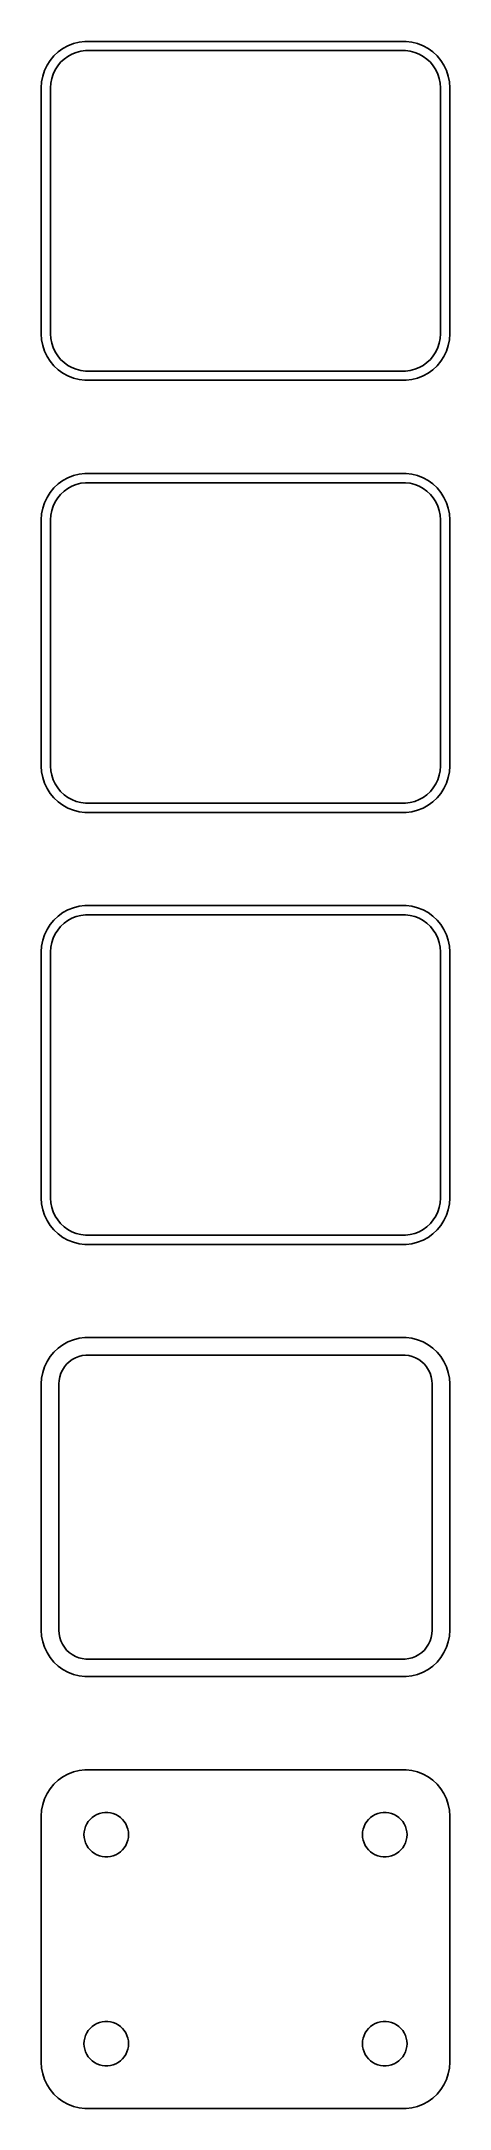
# Model space of a CAD drawing. Header units: metres. Extents: x -22 to 22, y 214 to 437.
import ezdxf

# ---------------------------------------------------------------- set-up
doc = ezdxf.new("R2010")
doc.units = ezdxf.units.M

msp = doc.modelspace()

# ---------------------------------------------------------------- linework, layer by layer
for p, q in [((-19.1289, 436.274), (-19.6791, 435.972)), ((-18.5451, 436.505), (-19.1289, 436.274)), ((-17.9369, 436.661), (-18.5451, 436.505)), ((-17.3139, 436.74), (-17.9369, 436.661)), ((17.3139, 436.74), (-17.3139, 436.74)), ((17.9369, 436.661), (17.3139, 436.74)), ((18.5451, 436.505), (17.9369, 436.661)), ((19.1289, 436.274), (18.5451, 436.505)), ((19.6791, 435.972), (19.1289, 436.274)), ((-21.3815, 434.159), (-21.6489, 433.591)), ((-21.0451, 434.689), (-21.3815, 434.159)), ((-20.6448, 435.173), (-21.0451, 434.689)), ((-20.1871, 435.603), (-20.6448, 435.173)), ((-20.5052, 433.677), (-20.2361, 434.101)), ((-20.2361, 434.101), (-19.9159, 434.488)), ((-19.6791, 435.972), (-20.1871, 435.603)), ((-19.9159, 434.488), (-19.5497, 434.832)), ((-19.5497, 434.832), (-19.1433, 435.127)), ((-19.1433, 435.127), (-18.7031, 435.369)), ((-18.7031, 435.369), (-18.2361, 435.554)), ((-18.2361, 435.554), (-17.7495, 435.679)), ((-17.7495, 435.679), (-17.2512, 435.742)), ((-17.2512, 435.742), (17.2512, 435.742)), ((17.2512, 435.742), (17.7495, 435.679)), ((17.7495, 435.679), (18.2361, 435.554)), ((18.2361, 435.554), (18.7031, 435.369)), ((18.7031, 435.369), (19.1433, 435.127)), ((19.1433, 435.127), (19.5497, 434.832)), ((19.5497, 434.832), (19.9159, 434.488)), ((20.1871, 435.603), (19.6791, 435.972)), ((19.9159, 434.488), (20.2361, 434.101)), ((20.6448, 435.173), (20.1871, 435.603)), ((20.2361, 434.101), (20.5052, 433.677)), ((21.0451, 434.689), (20.6448, 435.173)), ((21.3815, 434.159), (21.0451, 434.689)), ((21.6489, 433.591), (21.3815, 434.159)), ((-21.9606, 432.377), (-22, 431.75)), ((-22, 431.75), (-22, 405.25)), ((-21.8429, 432.993), (-21.9606, 432.377)), ((-21.6489, 433.591), (-21.8429, 432.993)), ((-21, 431.75), (-20.9684, 432.251)), ((-21, 405.25), (-21, 431.75)), ((-20.9684, 432.251), (-20.8743, 432.745)), ((-20.8743, 432.745), (-20.7191, 433.222)), ((-20.7191, 433.222), (-20.5052, 433.677)), ((20.5052, 433.677), (20.7191, 433.222)), ((20.7191, 433.222), (20.8743, 432.745)), ((20.8743, 432.745), (20.9684, 432.251)), ((20.9684, 432.251), (21, 431.75)), ((21, 431.75), (21, 405.25)), ((21.8429, 432.993), (21.6489, 433.591)), ((21.9606, 432.377), (21.8429, 432.993)), ((22, 431.75), (21.9606, 432.377)), ((22, 405.25), (22, 431.75)), ((-22, 405.25), (-21.9606, 404.623)), ((-20.9684, 404.749), (-21, 405.25)), ((21, 405.25), (20.9684, 404.749)), ((21.9606, 404.623), (22, 405.25)), ((-21.9606, 404.623), (-21.8429, 404.007)), ((-21.8429, 404.007), (-21.6489, 403.409)), ((-21.6489, 403.409), (-21.3815, 402.841)), ((-21.3815, 402.841), (-21.0451, 402.311)), ((-20.8743, 404.255), (-20.9684, 404.749)), ((-20.7191, 403.778), (-20.8743, 404.255)), ((-20.5052, 403.323), (-20.7191, 403.778)), ((-20.2361, 402.899), (-20.5052, 403.323)), ((-19.9159, 402.512), (-20.2361, 402.899)), ((20.2361, 402.899), (19.9159, 402.512)), ((20.5052, 403.323), (20.2361, 402.899)), ((20.7191, 403.778), (20.5052, 403.323)), ((20.8743, 404.255), (20.7191, 403.778)), ((20.9684, 404.749), (20.8743, 404.255)), ((21.0451, 402.311), (21.3815, 402.841)), ((21.3815, 402.841), (21.6489, 403.409)), ((21.6489, 403.409), (21.8429, 404.007)), ((21.8429, 404.007), (21.9606, 404.623)), ((-21.0451, 402.311), (-20.6448, 401.827)), ((-20.6448, 401.827), (-20.1871, 401.397)), ((-20.1871, 401.397), (-19.6791, 401.028)), ((-19.5497, 402.168), (-19.9159, 402.512)), ((-19.6791, 401.028), (-19.1289, 400.726)), ((-19.1433, 401.873), (-19.5497, 402.168)), ((-18.7031, 401.631), (-19.1433, 401.873)), ((-19.1289, 400.726), (-18.5451, 400.495)), ((-18.2361, 401.446), (-18.7031, 401.631)), ((-18.5451, 400.495), (-17.9369, 400.339)), ((-17.7495, 401.321), (-18.2361, 401.446)), ((-17.2512, 401.258), (-17.7495, 401.321)), ((17.2512, 401.258), (-17.2512, 401.258)), ((17.7495, 401.321), (17.2512, 401.258)), ((18.2361, 401.446), (17.7495, 401.321)), ((17.9369, 400.339), (18.5451, 400.495)), ((18.7031, 401.631), (18.2361, 401.446)), ((18.5451, 400.495), (19.1289, 400.726)), ((19.1433, 401.873), (18.7031, 401.631)), ((19.1289, 400.726), (19.6791, 401.028)), ((19.5497, 402.168), (19.1433, 401.873)), ((19.9159, 402.512), (19.5497, 402.168)), ((19.6791, 401.028), (20.1871, 401.397)), ((20.1871, 401.397), (20.6448, 401.827)), ((20.6448, 401.827), (21.0451, 402.311)), ((-17.9369, 400.339), (-17.3139, 400.26)), ((-17.3139, 400.26), (17.3139, 400.26)), ((17.3139, 400.26), (17.9369, 400.339)), ((-19.6791, 389.472), (-20.1871, 389.103)), ((-19.1289, 389.774), (-19.6791, 389.472)), ((-18.5451, 390.005), (-19.1289, 389.774)), ((-17.9369, 390.161), (-18.5451, 390.005)), ((-17.3139, 390.24), (-17.9369, 390.161)), ((17.3139, 390.24), (-17.3139, 390.24)), ((17.9369, 390.161), (17.3139, 390.24)), ((18.5451, 390.005), (17.9369, 390.161)), ((19.1289, 389.774), (18.5451, 390.005)), ((19.6791, 389.472), (19.1289, 389.774)), ((20.1871, 389.103), (19.6791, 389.472)), ((-21.3815, 387.659), (-21.6489, 387.091)), ((-21.0451, 388.189), (-21.3815, 387.659)), ((-20.6448, 388.673), (-21.0451, 388.189)), ((-20.7191, 386.722), (-20.5052, 387.177)), ((-20.1871, 389.103), (-20.6448, 388.673)), ((-20.5052, 387.177), (-20.2361, 387.601)), ((-20.2361, 387.601), (-19.9159, 387.988)), ((-19.9159, 387.988), (-19.5497, 388.332)), ((-19.5497, 388.332), (-19.1433, 388.627)), ((-19.1433, 388.627), (-18.7031, 388.869)), ((-18.7031, 388.869), (-18.2361, 389.054)), ((-18.2361, 389.054), (-17.7495, 389.179)), ((-17.7495, 389.179), (-17.2512, 389.242)), ((-17.2512, 389.242), (17.2512, 389.242)), ((17.2512, 389.242), (17.7495, 389.179)), ((17.7495, 389.179), (18.2361, 389.054)), ((18.2361, 389.054), (18.7031, 388.869)), ((18.7031, 388.869), (19.1433, 388.627)), ((19.1433, 388.627), (19.5497, 388.332)), ((19.5497, 388.332), (19.9159, 387.988)), ((19.9159, 387.988), (20.2361, 387.601)), ((20.6448, 388.673), (20.1871, 389.103)), ((20.2361, 387.601), (20.5052, 387.177)), ((20.5052, 387.177), (20.7191, 386.722)), ((21.0451, 388.189), (20.6448, 388.673)), ((21.3815, 387.659), (21.0451, 388.189)), ((21.6489, 387.091), (21.3815, 387.659)), ((-21.9606, 385.877), (-22, 385.25)), ((-22, 385.25), (-22, 358.75)), ((-21.8429, 386.493), (-21.9606, 385.877)), ((-21.6489, 387.091), (-21.8429, 386.493)), ((-21, 385.25), (-20.9684, 385.751)), ((-21, 358.75), (-21, 385.25)), ((-20.9684, 385.751), (-20.8743, 386.245)), ((-20.8743, 386.245), (-20.7191, 386.722)), ((20.7191, 386.722), (20.8743, 386.245)), ((20.8743, 386.245), (20.9684, 385.751)), ((20.9684, 385.751), (21, 385.25)), ((21, 385.25), (21, 358.75)), ((21.8429, 386.493), (21.6489, 387.091)), ((21.9606, 385.877), (21.8429, 386.493)), ((22, 385.25), (21.9606, 385.877)), ((22, 358.75), (22, 385.25)), ((-22, 358.75), (-21.9606, 358.123)), ((-20.9684, 358.249), (-21, 358.75)), ((-20.8743, 357.755), (-20.9684, 358.249)), ((20.9684, 358.249), (20.8743, 357.755)), ((21, 358.75), (20.9684, 358.249)), ((21.9606, 358.123), (22, 358.75)), ((-21.9606, 358.123), (-21.8429, 357.507)), ((-21.8429, 357.507), (-21.6489, 356.909)), ((-21.6489, 356.909), (-21.3815, 356.341)), ((-21.3815, 356.341), (-21.0451, 355.811)), ((-20.7191, 357.278), (-20.8743, 357.755)), ((-20.5052, 356.823), (-20.7191, 357.278)), ((-20.2361, 356.399), (-20.5052, 356.823)), ((-19.9159, 356.012), (-20.2361, 356.399)), ((-19.5497, 355.668), (-19.9159, 356.012)), ((19.9159, 356.012), (19.5497, 355.668)), ((20.2361, 356.399), (19.9159, 356.012)), ((20.5052, 356.823), (20.2361, 356.399)), ((20.7191, 357.278), (20.5052, 356.823)), ((20.8743, 357.755), (20.7191, 357.278)), ((21.0451, 355.811), (21.3815, 356.341)), ((21.3815, 356.341), (21.6489, 356.909)), ((21.6489, 356.909), (21.8429, 357.507)), ((21.8429, 357.507), (21.9606, 358.123)), ((-21.0451, 355.811), (-20.6448, 355.327)), ((-20.6448, 355.327), (-20.1871, 354.897)), ((-20.1871, 354.897), (-19.6791, 354.528)), ((-19.6791, 354.528), (-19.1289, 354.226)), ((-19.1433, 355.373), (-19.5497, 355.668)), ((-18.7031, 355.131), (-19.1433, 355.373)), ((-19.1289, 354.226), (-18.5451, 353.995)), ((-18.2361, 354.946), (-18.7031, 355.131)), ((-18.5451, 353.995), (-17.9369, 353.839)), ((-17.7495, 354.821), (-18.2361, 354.946)), ((-17.9369, 353.839), (-17.3139, 353.76)), ((-17.2512, 354.758), (-17.7495, 354.821)), ((-17.3139, 353.76), (17.3139, 353.76)), ((17.2512, 354.758), (-17.2512, 354.758)), ((17.7495, 354.821), (17.2512, 354.758)), ((17.3139, 353.76), (17.9369, 353.839)), ((18.2361, 354.946), (17.7495, 354.821)), ((17.9369, 353.839), (18.5451, 353.995)), ((18.7031, 355.131), (18.2361, 354.946)), ((18.5451, 353.995), (19.1289, 354.226)), ((19.1433, 355.373), (18.7031, 355.131)), ((19.1289, 354.226), (19.6791, 354.528)), ((19.5497, 355.668), (19.1433, 355.373)), ((19.6791, 354.528), (20.1871, 354.897)), ((20.1871, 354.897), (20.6448, 355.327)), ((20.6448, 355.327), (21.0451, 355.811)), ((-19.6791, 342.972), (-20.1871, 342.603)), ((-19.1289, 343.274), (-19.6791, 342.972)), ((-18.5451, 343.505), (-19.1289, 343.274)), ((-17.9369, 343.661), (-18.5451, 343.505)), ((-18.2361, 342.554), (-17.7495, 342.679)), ((-17.3139, 343.74), (-17.9369, 343.661)), ((-17.7495, 342.679), (-17.2512, 342.742)), ((17.3139, 343.74), (-17.3139, 343.74)), ((-17.2512, 342.742), (17.2512, 342.742)), ((17.2512, 342.742), (17.7495, 342.679)), ((17.9369, 343.661), (17.3139, 343.74)), ((17.7495, 342.679), (18.2361, 342.554)), ((18.5451, 343.505), (17.9369, 343.661)), ((19.1289, 343.274), (18.5451, 343.505)), ((19.6791, 342.972), (19.1289, 343.274)), ((20.1871, 342.603), (19.6791, 342.972)), ((-21.6489, 340.591), (-21.8429, 339.993)), ((-21.3815, 341.159), (-21.6489, 340.591)), ((-21.0451, 341.689), (-21.3815, 341.159)), ((-20.6448, 342.173), (-21.0451, 341.689)), ((-20.7191, 340.222), (-20.5052, 340.677)), ((-20.1871, 342.603), (-20.6448, 342.173)), ((-20.5052, 340.677), (-20.2361, 341.101)), ((-20.2361, 341.101), (-19.9159, 341.488)), ((-19.9159, 341.488), (-19.5497, 341.832)), ((-19.5497, 341.832), (-19.1433, 342.127)), ((-19.1433, 342.127), (-18.7031, 342.369)), ((-18.7031, 342.369), (-18.2361, 342.554)), ((18.2361, 342.554), (18.7031, 342.369)), ((18.7031, 342.369), (19.1433, 342.127)), ((19.1433, 342.127), (19.5497, 341.832)), ((19.5497, 341.832), (19.9159, 341.488)), ((19.9159, 341.488), (20.2361, 341.101)), ((20.6448, 342.173), (20.1871, 342.603)), ((20.2361, 341.101), (20.5052, 340.677)), ((20.5052, 340.677), (20.7191, 340.222)), ((21.0451, 341.689), (20.6448, 342.173)), ((21.3815, 341.159), (21.0451, 341.689)), ((21.6489, 340.591), (21.3815, 341.159)), ((21.8429, 339.993), (21.6489, 340.591)), ((-21.9606, 339.377), (-22, 338.75)), ((-22, 338.75), (-22, 312.25)), ((-21.8429, 339.993), (-21.9606, 339.377)), ((-21, 338.75), (-20.9684, 339.251)), ((-21, 312.25), (-21, 338.75)), ((-20.9684, 339.251), (-20.8743, 339.745)), ((-20.8743, 339.745), (-20.7191, 340.222)), ((20.7191, 340.222), (20.8743, 339.745)), ((20.8743, 339.745), (20.9684, 339.251)), ((20.9684, 339.251), (21, 338.75)), ((21, 338.75), (21, 312.25)), ((21.9606, 339.377), (21.8429, 339.993)), ((22, 338.75), (21.9606, 339.377)), ((22, 312.25), (22, 338.75)), ((-22, 312.25), (-21.9606, 311.623)), ((-21.9606, 311.623), (-21.8429, 311.007)), ((-20.9684, 311.749), (-21, 312.25)), ((-20.8743, 311.255), (-20.9684, 311.749)), ((20.9684, 311.749), (20.8743, 311.255)), ((21, 312.25), (20.9684, 311.749)), ((21.8429, 311.007), (21.9606, 311.623)), ((21.9606, 311.623), (22, 312.25)), ((-21.8429, 311.007), (-21.6489, 310.409)), ((-21.6489, 310.409), (-21.3815, 309.841)), ((-21.3815, 309.841), (-21.0451, 309.311)), ((-21.0451, 309.311), (-20.6448, 308.827)), ((-20.7191, 310.778), (-20.8743, 311.255)), ((-20.5052, 310.323), (-20.7191, 310.778)), ((-20.2361, 309.899), (-20.5052, 310.323)), ((-19.9159, 309.512), (-20.2361, 309.899)), ((-19.5497, 309.168), (-19.9159, 309.512)), ((19.9159, 309.512), (19.5497, 309.168)), ((20.2361, 309.899), (19.9159, 309.512)), ((20.5052, 310.323), (20.2361, 309.899)), ((20.7191, 310.778), (20.5052, 310.323)), ((20.6448, 308.827), (21.0451, 309.311)), ((20.8743, 311.255), (20.7191, 310.778)), ((21.0451, 309.311), (21.3815, 309.841)), ((21.3815, 309.841), (21.6489, 310.409)), ((21.6489, 310.409), (21.8429, 311.007)), ((-20.6448, 308.827), (-20.1871, 308.397)), ((-20.1871, 308.397), (-19.6791, 308.028)), ((-19.6791, 308.028), (-19.1289, 307.726)), ((-19.1433, 308.873), (-19.5497, 309.168)), ((-18.7031, 308.631), (-19.1433, 308.873)), ((-19.1289, 307.726), (-18.5451, 307.495)), ((-18.2361, 308.446), (-18.7031, 308.631)), ((-18.5451, 307.495), (-17.9369, 307.339)), ((-17.7495, 308.321), (-18.2361, 308.446)), ((-17.9369, 307.339), (-17.3139, 307.26)), ((-17.2512, 308.258), (-17.7495, 308.321)), ((-17.3139, 307.26), (17.3139, 307.26)), ((17.2512, 308.258), (-17.2512, 308.258)), ((17.7495, 308.321), (17.2512, 308.258)), ((17.3139, 307.26), (17.9369, 307.339)), ((18.2361, 308.446), (17.7495, 308.321)), ((17.9369, 307.339), (18.5451, 307.495)), ((18.7031, 308.631), (18.2361, 308.446)), ((18.5451, 307.495), (19.1289, 307.726)), ((19.1433, 308.873), (18.7031, 308.631)), ((19.1289, 307.726), (19.6791, 308.028)), ((19.5497, 309.168), (19.1433, 308.873)), ((19.6791, 308.028), (20.1871, 308.397)), ((20.1871, 308.397), (20.6448, 308.827)), ((-20.1871, 296.103), (-20.6448, 295.673)), ((-19.6791, 296.472), (-20.1871, 296.103)), ((-19.1289, 296.774), (-19.6791, 296.472)), ((-18.5451, 297.005), (-19.1289, 296.774)), ((-17.9369, 297.161), (-18.5451, 297.005)), ((-17.3139, 297.24), (-17.9369, 297.161)), ((17.3139, 297.24), (-17.3139, 297.24)), ((17.9369, 297.161), (17.3139, 297.24)), ((18.5451, 297.005), (17.9369, 297.161)), ((19.1289, 296.774), (18.5451, 297.005)), ((19.6791, 296.472), (19.1289, 296.774)), ((20.1871, 296.103), (19.6791, 296.472)), ((20.6448, 295.673), (20.1871, 296.103)), ((-21.6489, 294.091), (-21.8429, 293.493)), ((-21.3815, 294.659), (-21.6489, 294.091)), ((-21.0451, 295.189), (-21.3815, 294.659)), ((-20.6448, 295.673), (-21.0451, 295.189)), ((-19.8943, 293.396), (-19.7279, 293.75)), ((-19.7279, 293.75), (-19.5184, 294.08)), ((-19.5184, 294.08), (-19.2692, 294.381)), ((-19.2692, 294.381), (-18.9842, 294.649)), ((-18.9842, 294.649), (-18.668, 294.878)), ((-18.668, 294.878), (-18.3254, 295.067)), ((-18.3254, 295.067), (-17.9619, 295.211)), ((-17.9619, 295.211), (-17.5833, 295.308)), ((-17.5833, 295.308), (-17.1954, 295.357)), ((-17.1954, 295.357), (17.1954, 295.357)), ((17.1954, 295.357), (17.5833, 295.308)), ((17.5833, 295.308), (17.9619, 295.211)), ((17.9619, 295.211), (18.3254, 295.067)), ((18.3254, 295.067), (18.668, 294.878)), ((18.668, 294.878), (18.9842, 294.649)), ((18.9842, 294.649), (19.2692, 294.381)), ((19.2692, 294.381), (19.5184, 294.08)), ((19.5184, 294.08), (19.7279, 293.75)), ((19.7279, 293.75), (19.8943, 293.396)), ((21.0451, 295.189), (20.6448, 295.673)), ((21.3815, 294.659), (21.0451, 295.189)), ((21.6489, 294.091), (21.3815, 294.659)), ((21.8429, 293.493), (21.6489, 294.091)), ((-21.9606, 292.877), (-22, 292.25)), ((-22, 292.25), (-22, 265.75)), ((-21.8429, 293.493), (-21.9606, 292.877)), ((-20.1129, 292.25), (-20.0884, 292.64)), ((-20.1129, 265.75), (-20.1129, 292.25)), ((-20.0884, 292.64), (-20.0151, 293.024)), ((-20.0151, 293.024), (-19.8943, 293.396)), ((19.8943, 293.396), (20.0151, 293.024)), ((20.0151, 293.024), (20.0884, 292.64)), ((20.0884, 292.64), (20.1129, 292.25)), ((20.1129, 292.25), (20.1129, 265.75)), ((21.9606, 292.877), (21.8429, 293.493)), ((22, 292.25), (21.9606, 292.877)), ((22, 265.75), (22, 292.25)), ((-22, 265.75), (-21.9606, 265.123)), ((-21.9606, 265.123), (-21.8429, 264.507)), ((-20.0884, 265.36), (-20.1129, 265.75)), ((-20.0151, 264.976), (-20.0884, 265.36)), ((-19.8943, 264.604), (-20.0151, 264.976)), ((20.0151, 264.976), (19.8943, 264.604)), ((20.0884, 265.36), (20.0151, 264.976)), ((20.1129, 265.75), (20.0884, 265.36)), ((21.8429, 264.507), (21.9606, 265.123)), ((21.9606, 265.123), (22, 265.75)), ((-21.8429, 264.507), (-21.6489, 263.909)), ((-21.6489, 263.909), (-21.3815, 263.341)), ((-21.3815, 263.341), (-21.0451, 262.811)), ((-21.0451, 262.811), (-20.6448, 262.327)), ((-19.7279, 264.25), (-19.8943, 264.604)), ((-19.5184, 263.92), (-19.7279, 264.25)), ((-19.2692, 263.619), (-19.5184, 263.92)), ((-18.9842, 263.351), (-19.2692, 263.619)), ((-18.668, 263.122), (-18.9842, 263.351)), ((-18.3254, 262.933), (-18.668, 263.122)), ((-17.9619, 262.789), (-18.3254, 262.933)), ((-17.5833, 262.692), (-17.9619, 262.789)), ((-17.1954, 262.643), (-17.5833, 262.692)), ((17.1954, 262.643), (-17.1954, 262.643)), ((17.5833, 262.692), (17.1954, 262.643)), ((17.9619, 262.789), (17.5833, 262.692)), ((18.3254, 262.933), (17.9619, 262.789)), ((18.668, 263.122), (18.3254, 262.933)), ((18.9842, 263.351), (18.668, 263.122)), ((19.2692, 263.619), (18.9842, 263.351)), ((19.5184, 263.92), (19.2692, 263.619)), ((19.7279, 264.25), (19.5184, 263.92)), ((19.8943, 264.604), (19.7279, 264.25)), ((20.6448, 262.327), (21.0451, 262.811)), ((21.0451, 262.811), (21.3815, 263.341)), ((21.3815, 263.341), (21.6489, 263.909)), ((21.6489, 263.909), (21.8429, 264.507)), ((-20.6448, 262.327), (-20.1871, 261.897)), ((-20.1871, 261.897), (-19.6791, 261.528)), ((-19.6791, 261.528), (-19.1289, 261.226)), ((-19.1289, 261.226), (-18.5451, 260.995)), ((-18.5451, 260.995), (-17.9369, 260.839)), ((-17.9369, 260.839), (-17.3139, 260.76)), ((-17.3139, 260.76), (17.3139, 260.76)), ((17.3139, 260.76), (17.9369, 260.839)), ((17.9369, 260.839), (18.5451, 260.995)), ((18.5451, 260.995), (19.1289, 261.226)), ((19.1289, 261.226), (19.6791, 261.528)), ((19.6791, 261.528), (20.1871, 261.897)), ((20.1871, 261.897), (20.6448, 262.327)), ((-20.1871, 249.603), (-20.6448, 249.173)), ((-19.6791, 249.972), (-20.1871, 249.603)), ((-19.1289, 250.274), (-19.6791, 249.972)), ((-18.5451, 250.505), (-19.1289, 250.274)), ((-17.9369, 250.661), (-18.5451, 250.505)), ((-17.3139, 250.74), (-17.9369, 250.661)), ((17.3139, 250.74), (-17.3139, 250.74)), ((17.9369, 250.661), (17.3139, 250.74)), ((18.5451, 250.505), (17.9369, 250.661)), ((19.1289, 250.274), (18.5451, 250.505)), ((19.6791, 249.972), (19.1289, 250.274)), ((20.1871, 249.603), (19.6791, 249.972)), ((20.6448, 249.173), (20.1871, 249.603)), ((-21.8429, 246.993), (-21.9606, 246.377)), ((-21.6489, 247.591), (-21.8429, 246.993)), ((-21.3815, 248.159), (-21.6489, 247.591)), ((-21.0451, 248.689), (-21.3815, 248.159)), ((-20.6448, 249.173), (-21.0451, 248.689)), ((21.0451, 248.689), (20.6448, 249.173)), ((21.3815, 248.159), (21.0451, 248.689)), ((21.6489, 247.591), (21.3815, 248.159)), ((21.8429, 246.993), (21.6489, 247.591)), ((21.9606, 246.377), (21.8429, 246.993)), ((-21.9606, 246.377), (-22, 245.75)), ((-22, 245.75), (-22, 219.25)), ((-17.2315, 244.633), (-17.1031, 244.906)), ((-17.1031, 244.906), (-16.9416, 245.161)), ((-16.9416, 245.161), (-16.7495, 245.393)), ((-16.7495, 245.393), (-16.5298, 245.599)), ((-16.5298, 245.599), (-16.286, 245.776)), ((-16.286, 245.776), (-16.0219, 245.922)), ((-16.0219, 245.922), (-15.7416, 246.033)), ((-15.7416, 246.033), (-15.4497, 246.107)), ((-15.4497, 246.107), (-15.1507, 246.145)), ((-15.1507, 246.145), (-14.8493, 246.145)), ((-14.8493, 246.145), (-14.5503, 246.107)), ((-14.5503, 246.107), (-14.2583, 246.033)), ((-14.2583, 246.033), (-13.9781, 245.922)), ((-13.9781, 245.922), (-13.714, 245.776)), ((-13.714, 245.776), (-13.4702, 245.599)), ((-13.4702, 245.599), (-13.2505, 245.393)), ((-13.2505, 245.393), (-13.0583, 245.161)), ((-13.0583, 245.161), (-12.8969, 244.906)), ((-12.8969, 244.906), (-12.7685, 244.633)), ((12.7685, 244.633), (12.8969, 244.906)), ((12.8969, 244.906), (13.0583, 245.161)), ((13.0583, 245.161), (13.2505, 245.393)), ((13.2505, 245.393), (13.4702, 245.599)), ((13.4702, 245.599), (13.714, 245.776)), ((13.714, 245.776), (13.9781, 245.922)), ((13.9781, 245.922), (14.2583, 246.033)), ((14.2583, 246.033), (14.5503, 246.107)), ((14.5503, 246.107), (14.8493, 246.145)), ((14.8493, 246.145), (15.1507, 246.145)), ((15.1507, 246.145), (15.4497, 246.107)), ((15.4497, 246.107), (15.7416, 246.033)), ((15.7416, 246.033), (16.0219, 245.922)), ((16.0219, 245.922), (16.286, 245.776)), ((16.286, 245.776), (16.5298, 245.599)), ((16.5298, 245.599), (16.7495, 245.393)), ((16.7495, 245.393), (16.9416, 245.161)), ((16.9416, 245.161), (17.1031, 244.906)), ((17.1031, 244.906), (17.2315, 244.633)), ((22, 245.75), (21.9606, 246.377)), ((22, 219.25), (22, 245.75)), ((-17.4, 243.75), (-17.3811, 244.051)), ((-17.3811, 243.449), (-17.4, 243.75)), ((-17.3811, 244.051), (-17.3246, 244.347)), ((-17.3246, 243.153), (-17.3811, 243.449)), ((-17.3246, 244.347), (-17.2315, 244.633)), ((-17.2315, 242.867), (-17.3246, 243.153)), ((-17.1031, 242.594), (-17.2315, 242.867)), ((-16.9416, 242.339), (-17.1031, 242.594)), ((-12.8969, 242.594), (-13.0583, 242.339)), ((-12.7685, 242.867), (-12.8969, 242.594)), ((-12.7685, 244.633), (-12.6754, 244.347)), ((-12.6754, 243.153), (-12.7685, 242.867)), ((-12.6754, 244.347), (-12.6189, 244.051)), ((-12.6189, 243.449), (-12.6754, 243.153)), ((-12.6189, 244.051), (-12.6, 243.75)), ((-12.6, 243.75), (-12.6189, 243.449)), ((12.6, 243.75), (12.6189, 244.051)), ((12.6189, 243.449), (12.6, 243.75)), ((12.6189, 244.051), (12.6754, 244.347)), ((12.6754, 243.153), (12.6189, 243.449)), ((12.6754, 244.347), (12.7685, 244.633)), ((12.7685, 242.867), (12.6754, 243.153)), ((12.8969, 242.594), (12.7685, 242.867)), ((13.0583, 242.339), (12.8969, 242.594)), ((17.1031, 242.594), (16.9416, 242.339)), ((17.2315, 242.867), (17.1031, 242.594)), ((17.2315, 244.633), (17.3246, 244.347)), ((17.3246, 243.153), (17.2315, 242.867)), ((17.3246, 244.347), (17.3811, 244.051)), ((17.3811, 243.449), (17.3246, 243.153)), ((17.3811, 244.051), (17.4, 243.75)), ((17.4, 243.75), (17.3811, 243.449)), ((-16.7495, 242.107), (-16.9416, 242.339)), ((-16.5298, 241.901), (-16.7495, 242.107)), ((-16.286, 241.724), (-16.5298, 241.901)), ((-16.0219, 241.578), (-16.286, 241.724)), ((-15.7416, 241.467), (-16.0219, 241.578)), ((-15.4497, 241.393), (-15.7416, 241.467)), ((-15.1507, 241.355), (-15.4497, 241.393)), ((-14.8493, 241.355), (-15.1507, 241.355)), ((-14.5503, 241.393), (-14.8493, 241.355)), ((-14.2583, 241.467), (-14.5503, 241.393)), ((-13.9781, 241.578), (-14.2583, 241.467)), ((-13.714, 241.724), (-13.9781, 241.578)), ((-13.4702, 241.901), (-13.714, 241.724)), ((-13.2505, 242.107), (-13.4702, 241.901)), ((-13.0583, 242.339), (-13.2505, 242.107)), ((13.2505, 242.107), (13.0583, 242.339)), ((13.4702, 241.901), (13.2505, 242.107)), ((13.714, 241.724), (13.4702, 241.901)), ((13.9781, 241.578), (13.714, 241.724)), ((14.2583, 241.467), (13.9781, 241.578)), ((14.5503, 241.393), (14.2583, 241.467)), ((14.8493, 241.355), (14.5503, 241.393)), ((15.1507, 241.355), (14.8493, 241.355)), ((15.4497, 241.393), (15.1507, 241.355)), ((15.7416, 241.467), (15.4497, 241.393)), ((16.0219, 241.578), (15.7416, 241.467)), ((16.286, 241.724), (16.0219, 241.578)), ((16.5298, 241.901), (16.286, 241.724)), ((16.7495, 242.107), (16.5298, 241.901)), ((16.9416, 242.339), (16.7495, 242.107)), ((-17.1031, 222.406), (-16.9416, 222.661)), ((-16.9416, 222.661), (-16.7495, 222.893)), ((-16.7495, 222.893), (-16.5298, 223.099)), ((-16.5298, 223.099), (-16.286, 223.276)), ((-16.286, 223.276), (-16.0219, 223.422)), ((-16.0219, 223.422), (-15.7416, 223.533)), ((-15.7416, 223.533), (-15.4497, 223.607)), ((-15.4497, 223.607), (-15.1507, 223.645)), ((-15.1507, 223.645), (-14.8493, 223.645)), ((-14.8493, 223.645), (-14.5503, 223.607)), ((-14.5503, 223.607), (-14.2583, 223.533)), ((-14.2583, 223.533), (-13.9781, 223.422)), ((-13.9781, 223.422), (-13.714, 223.276)), ((-13.714, 223.276), (-13.4702, 223.099)), ((-13.4702, 223.099), (-13.2505, 222.893)), ((-13.2505, 222.893), (-13.0583, 222.661)), ((-13.0583, 222.661), (-12.8969, 222.406)), ((12.8969, 222.406), (13.0583, 222.661)), ((13.0583, 222.661), (13.2505, 222.893)), ((13.2505, 222.893), (13.4702, 223.099)), ((13.4702, 223.099), (13.714, 223.276)), ((13.714, 223.276), (13.9781, 223.422)), ((13.9781, 223.422), (14.2583, 223.533)), ((14.2583, 223.533), (14.5503, 223.607)), ((14.5503, 223.607), (14.8493, 223.645)), ((14.8493, 223.645), (15.1507, 223.645)), ((15.1507, 223.645), (15.4497, 223.607)), ((15.4497, 223.607), (15.7416, 223.533)), ((15.7416, 223.533), (16.0219, 223.422)), ((16.0219, 223.422), (16.286, 223.276)), ((16.286, 223.276), (16.5298, 223.099)), ((16.5298, 223.099), (16.7495, 222.893)), ((16.7495, 222.893), (16.9416, 222.661)), ((16.9416, 222.661), (17.1031, 222.406)), ((-17.4, 221.25), (-17.3811, 221.551)), ((-17.3811, 220.949), (-17.4, 221.25)), ((-17.3811, 221.551), (-17.3246, 221.847)), ((-17.3246, 220.653), (-17.3811, 220.949)), ((-17.3246, 221.847), (-17.2315, 222.133)), ((-17.2315, 220.367), (-17.3246, 220.653)), ((-17.2315, 222.133), (-17.1031, 222.406)), ((-17.1031, 220.094), (-17.2315, 220.367)), ((-12.8969, 222.406), (-12.7685, 222.133)), ((-12.7685, 220.367), (-12.8969, 220.094)), ((-12.7685, 222.133), (-12.6754, 221.847)), ((-12.6754, 220.653), (-12.7685, 220.367)), ((-12.6754, 221.847), (-12.6189, 221.551)), ((-12.6189, 220.949), (-12.6754, 220.653)), ((-12.6189, 221.551), (-12.6, 221.25)), ((-12.6, 221.25), (-12.6189, 220.949)), ((12.6, 221.25), (12.6189, 221.551)), ((12.6189, 220.949), (12.6, 221.25)), ((12.6189, 221.551), (12.6754, 221.847)), ((12.6754, 220.653), (12.6189, 220.949)), ((12.6754, 221.847), (12.7685, 222.133)), ((12.7685, 220.367), (12.6754, 220.653)), ((12.7685, 222.133), (12.8969, 222.406)), ((12.8969, 220.094), (12.7685, 220.367)), ((17.1031, 222.406), (17.2315, 222.133)), ((17.2315, 220.367), (17.1031, 220.094)), ((17.2315, 222.133), (17.3246, 221.847)), ((17.3246, 220.653), (17.2315, 220.367)), ((17.3246, 221.847), (17.3811, 221.551)), ((17.3811, 220.949), (17.3246, 220.653)), ((17.3811, 221.551), (17.4, 221.25)), ((17.4, 221.25), (17.3811, 220.949)), ((-22, 219.25), (-21.9606, 218.623)), ((-21.9606, 218.623), (-21.8429, 218.007)), ((-16.9416, 219.839), (-17.1031, 220.094)), ((-16.7495, 219.607), (-16.9416, 219.839)), ((-16.5298, 219.401), (-16.7495, 219.607)), ((-16.286, 219.224), (-16.5298, 219.401)), ((-16.0219, 219.078), (-16.286, 219.224)), ((-15.7416, 218.967), (-16.0219, 219.078)), ((-15.4497, 218.893), (-15.7416, 218.967)), ((-15.1507, 218.855), (-15.4497, 218.893)), ((-14.8493, 218.855), (-15.1507, 218.855)), ((-14.5503, 218.893), (-14.8493, 218.855)), ((-14.2583, 218.967), (-14.5503, 218.893)), ((-13.9781, 219.078), (-14.2583, 218.967)), ((-13.714, 219.224), (-13.9781, 219.078)), ((-13.4702, 219.401), (-13.714, 219.224)), ((-13.2505, 219.607), (-13.4702, 219.401)), ((-13.0583, 219.839), (-13.2505, 219.607)), ((-12.8969, 220.094), (-13.0583, 219.839)), ((13.0583, 219.839), (12.8969, 220.094)), ((13.2505, 219.607), (13.0583, 219.839)), ((13.4702, 219.401), (13.2505, 219.607)), ((13.714, 219.224), (13.4702, 219.401)), ((13.9781, 219.078), (13.714, 219.224)), ((14.2583, 218.967), (13.9781, 219.078)), ((14.5503, 218.893), (14.2583, 218.967)), ((14.8493, 218.855), (14.5503, 218.893)), ((15.1507, 218.855), (14.8493, 218.855)), ((15.4497, 218.893), (15.1507, 218.855)), ((15.7416, 218.967), (15.4497, 218.893)), ((16.0219, 219.078), (15.7416, 218.967)), ((16.286, 219.224), (16.0219, 219.078)), ((16.5298, 219.401), (16.286, 219.224)), ((16.7495, 219.607), (16.5298, 219.401)), ((16.9416, 219.839), (16.7495, 219.607)), ((17.1031, 220.094), (16.9416, 219.839)), ((21.8429, 218.007), (21.9606, 218.623)), ((21.9606, 218.623), (22, 219.25)), ((-21.8429, 218.007), (-21.6489, 217.409)), ((-21.6489, 217.409), (-21.3815, 216.841)), ((-21.3815, 216.841), (-21.0451, 216.311)), ((-21.0451, 216.311), (-20.6448, 215.827)), ((-20.6448, 215.827), (-20.1871, 215.397)), ((20.1871, 215.397), (20.6448, 215.827)), ((20.6448, 215.827), (21.0451, 216.311)), ((21.0451, 216.311), (21.3815, 216.841)), ((21.3815, 216.841), (21.6489, 217.409)), ((21.6489, 217.409), (21.8429, 218.007)), ((-20.1871, 215.397), (-19.6791, 215.028)), ((-19.6791, 215.028), (-19.1289, 214.726)), ((-19.1289, 214.726), (-18.5451, 214.495)), ((-18.5451, 214.495), (-17.9369, 214.339)), ((-17.9369, 214.339), (-17.3139, 214.26)), ((-17.3139, 214.26), (17.3139, 214.26)), ((17.3139, 214.26), (17.9369, 214.339)), ((17.9369, 214.339), (18.5451, 214.495)), ((18.5451, 214.495), (19.1289, 214.726)), ((19.1289, 214.726), (19.6791, 215.028)), ((19.6791, 215.028), (20.1871, 215.397))]:
    msp.add_line(p, q)

doc.saveas('drawing.dxf')
